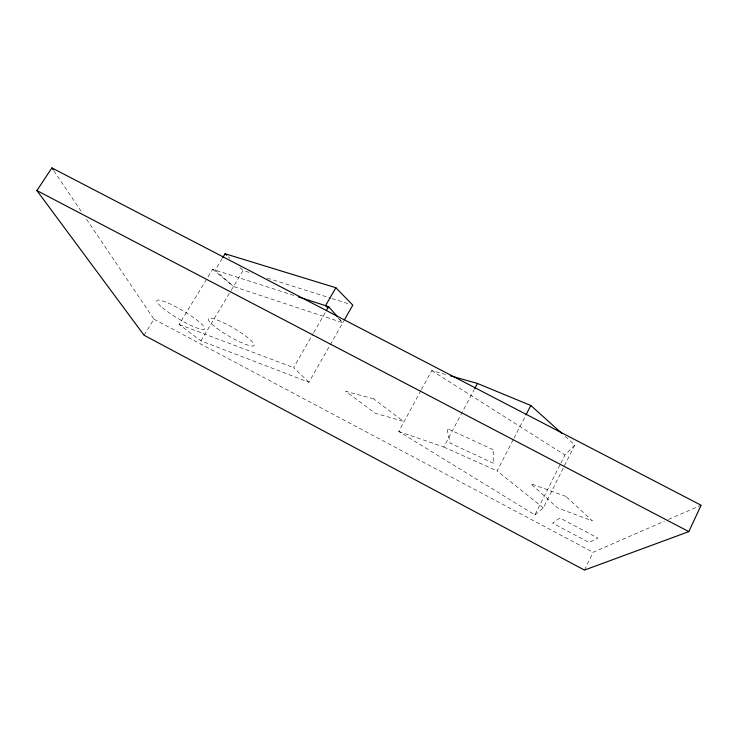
<?xml version="1.0" encoding="UTF-8"?>
<svg xmlns="http://www.w3.org/2000/svg" width="738" height="738" viewBox="0 0 738 738"><rect width="100%" height="100%" fill="white"/><g stroke="black" fill="none" stroke-linecap="round" stroke-linejoin="round"><path stroke-width="0.55" stroke-dasharray="3.69 2.77" d="M584.468 570.087L593.084 552.292L664.394 521.222M420.909 390.54L398.741 431.453L534.902 514.921L560.345 464.156M560.852 463.141L564.93 455.014L574.81 445.005L563.804 435.125M534.902 514.921L543.343 507.928L574.81 445.005M543.343 507.928L497.135 470.918L513.445 439.239M513.971 438.215L526.074 414.71M398.741 431.453L443.787 447.025L474.248 389.507M421.453 389.535L431.73 370.577L446.97 374.867M293.862 295.44L212.627 269.259L179.113 324.452L200.911 340.845L308.899 382.275L343.899 320.744M308.899 382.275L293.604 367.616L313.124 333.631M313.696 332.635L325.753 311.639M200.911 340.845L230.514 291.482M231.105 290.495L243.097 270.505L251.87 273.272M222.184 258.549L215.192 270.08L233.476 286.538L342.792 322.69L339.812 319.314M144.076 335.246L153.938 319.185L85.267 217.387M668.591 519.395L701.1 505.226M267.23 278.115L330.845 298.198M331.943 298.549L349.498 304.084M179.113 324.452L293.604 367.616M443.787 447.025L497.135 470.918M153.938 319.185L593.084 552.292M431.73 370.577L564.93 455.014M212.627 269.259L233.476 286.538M228.365 256.796L230.007 258.318M239.822 267.46L243.097 270.505M338.087 318.05L342.792 322.69M53.819 170.764L82.056 212.627M559.874 517.993L552.55 523.113L589.099 542.485L597.974 538.14L559.874 517.993M373.52 398.806L345.79 391.352L375.273 413.28L403.28 421.269L373.52 398.806M565.945 496.416L530.751 483.722L557.808 508.012L592.365 520.853L565.945 496.416M492.984 449.617L446.924 428.427L450.245 443.169L494.026 463.529L492.984 449.617M162.286 307.626A27.832 4.603 30.7 0 0 203.337 329.535A27.832 4.603 30.7 0 0 176.686 307.211A27.832 4.603 30.7 0 0 162.286 307.626M217.009 328.345A26.503 4.649 30.3 0 0 253.964 345.624A26.503 4.649 30.3 0 0 222.636 322.321A26.503 4.649 30.3 0 0 217.009 328.345"/><path stroke-width="1.11" d="M688.84 531.618L701.1 505.226L51.891 167.913L36.9 190.579L144.076 335.246L584.468 570.087L688.84 531.618L36.9 190.579M526.074 414.71L530.807 405.503L477.458 383.456L450.235 375.79M474.783 388.502L477.458 383.456M344.462 319.766L352.792 305.126L335.864 287.728L225.09 253.752L222.765 257.59M326.325 310.643L328.622 306.648L298.235 296.851M335.864 287.728L325.55 305.652L327.903 307.977M530.807 405.503L562.116 433.612M225.09 253.752L226.732 255.274M328.622 306.648L337.57 316.786M51.891 167.913L53.173 169.814"/></g></svg>
